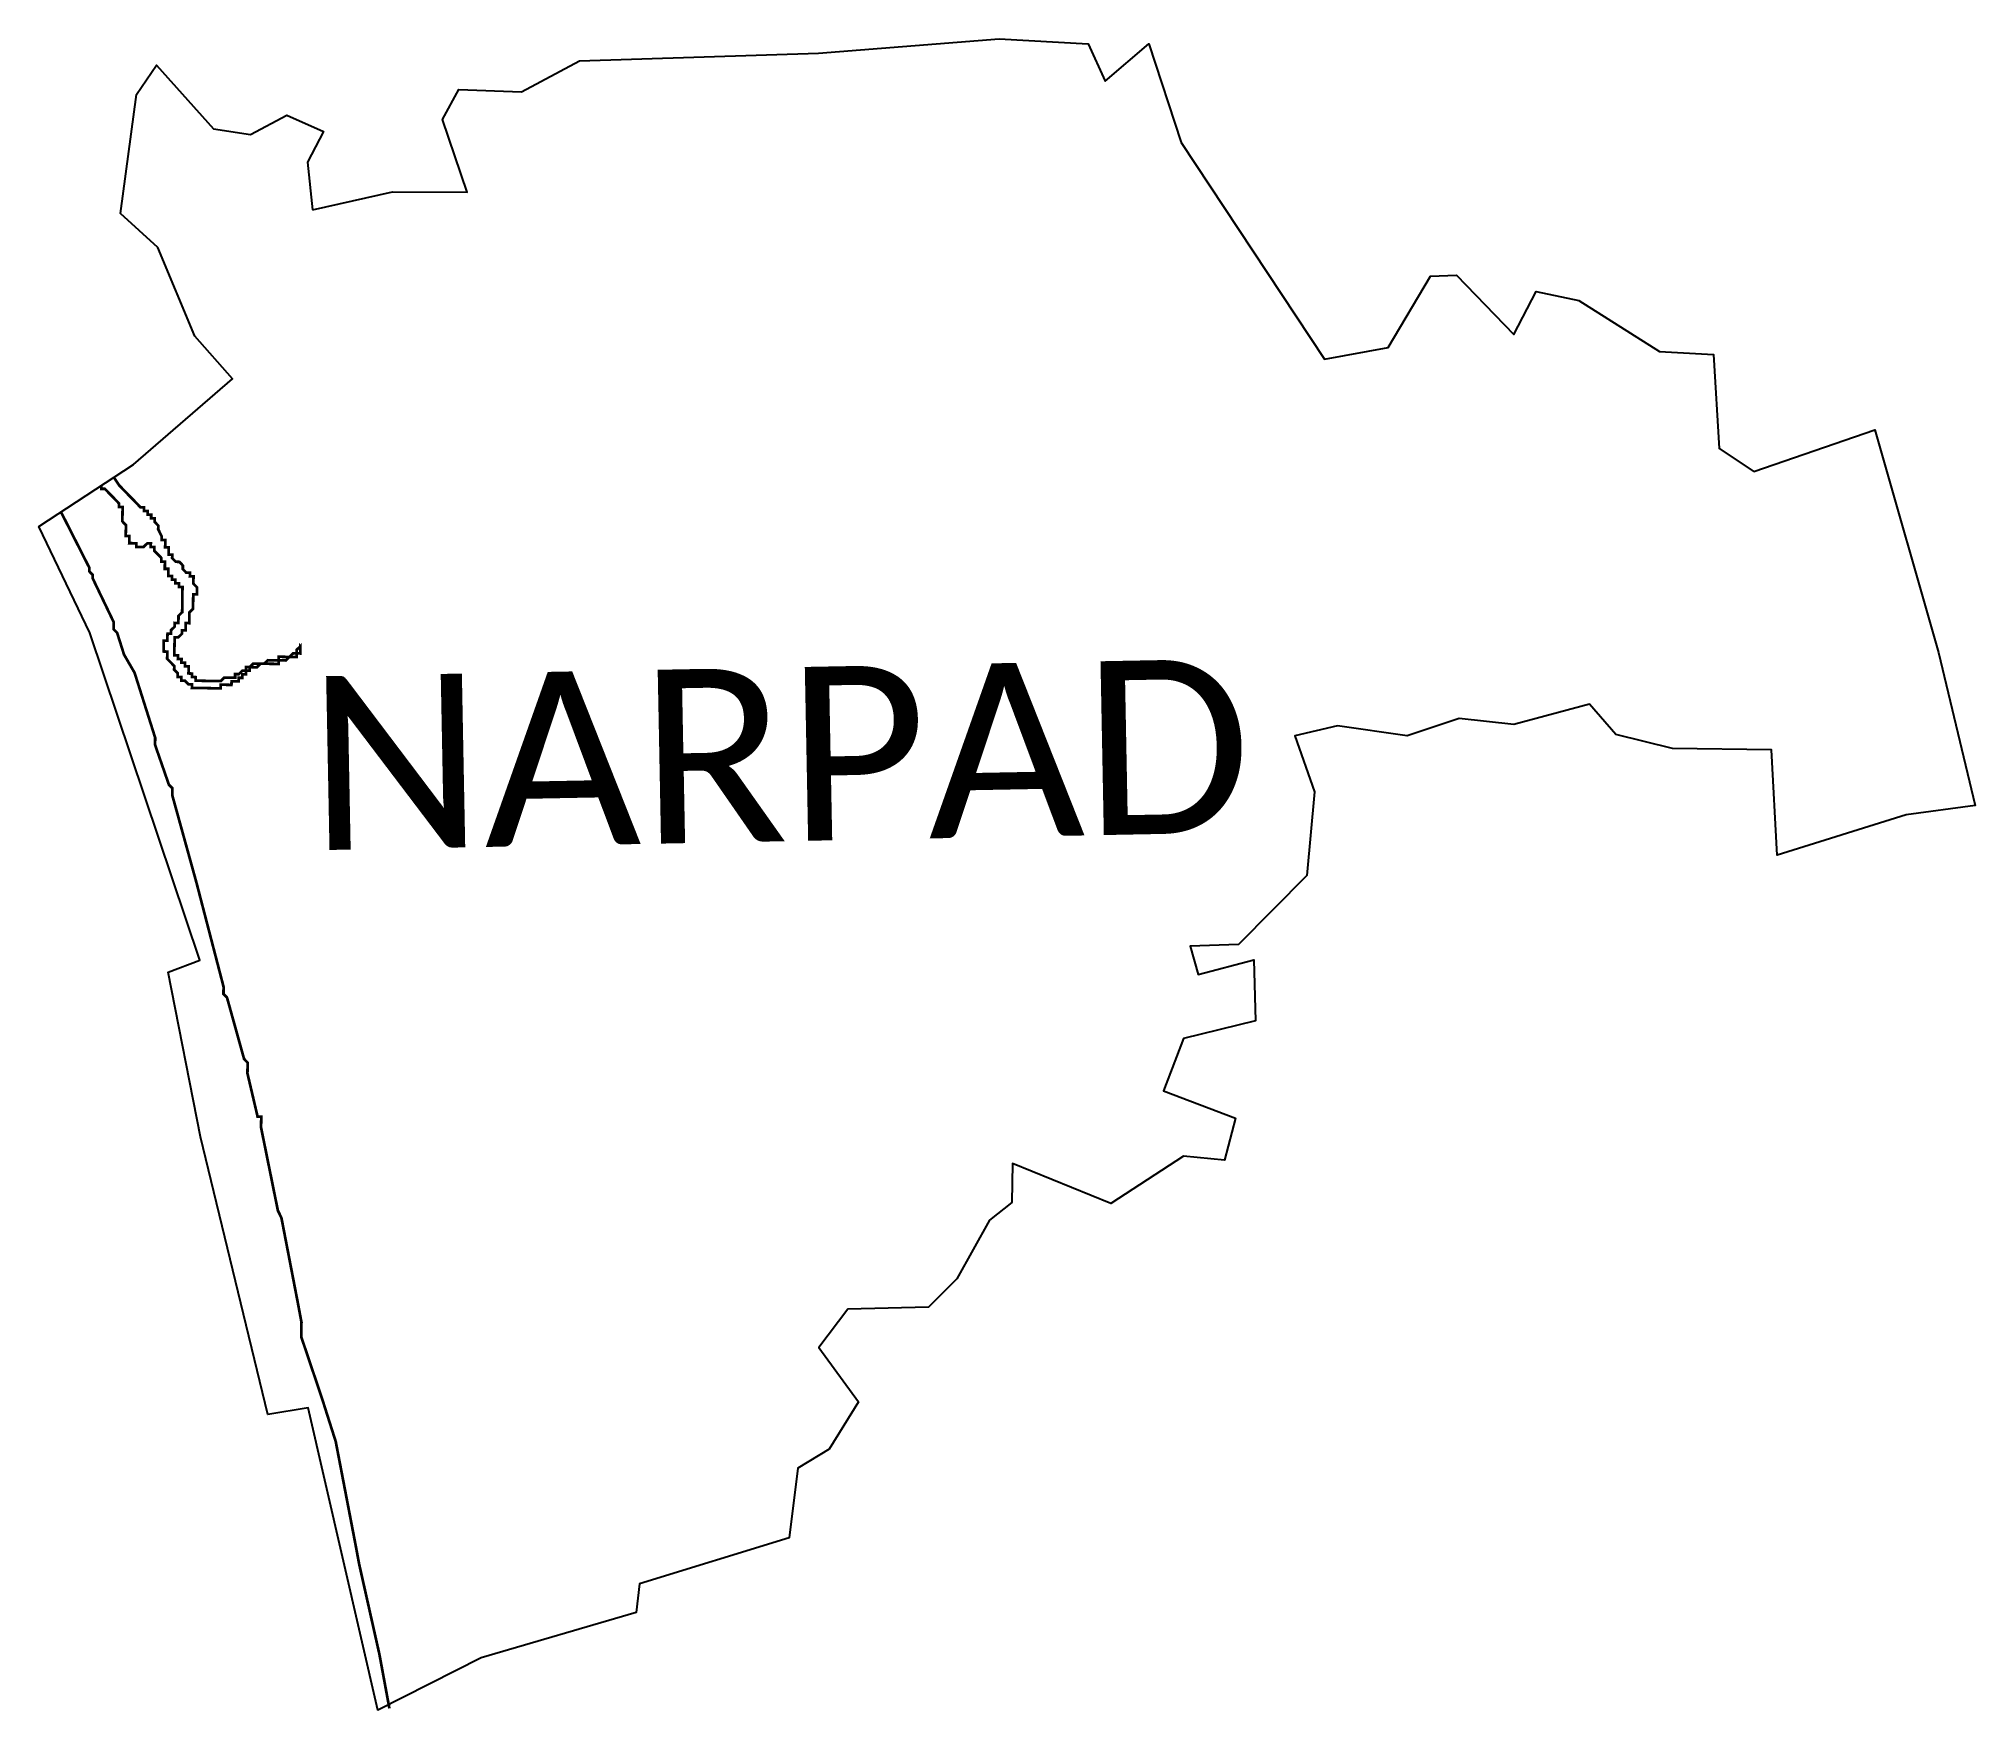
# Model space of a CAD drawing. Header units: metres. Extents: x 261101 to 263233, y 2213905 to 2215745.
import ezdxf

# ---------------------------------------------------------------- set-up
doc = ezdxf.new("R2010")
doc.units = ezdxf.units.M
for name, color, linetype in [('HIGH TIDE LINE', 6, 'Continuous'), ('village', 3, 'Continuous'), ('VILLAGE NAME', 250, 'Continuous')]:
    doc.layers.add(name, color=color, linetype=linetype)
doc.styles.get("Standard").update_dxf_attribs({"font": 'simplex.shx'})

msp = doc.modelspace()

# ---------------------------------------------------------------- linework, layer by layer
at = {"layer": 'HIGH TIDE LINE', "lineweight": 35, "const_width": 3}
for points in [[(261183.7, 2215262.3), (261189.7, 2215253.4), (261197.5, 2215245.4), (261205.3, 2215237.4), (261213.1, 2215229.3), (261217, 2215229.3), (261217, 2215225.3), (261220.9, 2215225.3), (261220.9, 2215221.3), (261224.8, 2215221.2), (261224.8, 2215217.3), (261228.7, 2215217.2), (261228.7, 2215213.3), (261232.6, 2215209.2), (261232.5, 2215205.3), (261236.4, 2215197.3), (261236.3, 2215193.4), (261240.3, 2215193.3), (261240.2, 2215185.4), (261244.1, 2215185.3), (261244, 2215177.4), (261248, 2215177.3), (261247.9, 2215173.4), (261251.8, 2215169.4), (261255.8, 2215169.3), (261259.7, 2215165.3), (261259.6, 2215161.3), (261263.5, 2215157.3), (261267.5, 2215157.3), (261267.4, 2215153.3), (261271.4, 2215153.2), (261271.3, 2215145.3), (261275.2, 2215141.3), (261275.1, 2215133.4), (261271.1, 2215133.4), (261270.9, 2215117.6), (261266.9, 2215113.7), (261266.7, 2215101.8), (261262.7, 2215101.9), (261262.6, 2215094), (261258.6, 2215094), (261258.6, 2215090.1), (261254.6, 2215086.2), (261250.6, 2215086.2), (261250.3, 2215066.4), (261254.3, 2215066.4), (261254.2, 2215062.4), (261258.2, 2215062.3), (261258.1, 2215058.4), (261262.1, 2215058.3), (261262, 2215054.4), (261266, 2215054.3), (261265.9, 2215046.4), (261269.8, 2215046.3), (261269.8, 2215042.4), (261273.7, 2215042.3), (261273.7, 2215038.4), (261301.4, 2215038), (261305.4, 2215041.9), (261317.3, 2215041.7), (261317.3, 2215045.7), (261321.3, 2215045.6), (261325.3, 2215049.5), (261329.3, 2215049.4), (261329.3, 2215053.4), (261333.3, 2215053.4), (261333.2, 2215049.4), (261329.3, 2215049.4), (261329.2, 2215045.5), (261325.3, 2215045.5), (261325.2, 2215041.6), (261321.3, 2215041.6), (261321.2, 2215037.7), (261313.3, 2215037.8), (261313.2, 2215033.8), (261301.3, 2215034), (261301.3, 2215030), (261269.6, 2215030.5), (261269.7, 2215034.5), (261265.7, 2215034.5), (261261.8, 2215038.5), (261257.9, 2215038.6), (261257.9, 2215042.6), (261254, 2215042.6), (261254, 2215046.6), (261250.1, 2215050.6), (261250.2, 2215054.5), (261246.3, 2215058.6), (261242.4, 2215062.6), (261242.5, 2215070.5), (261238.5, 2215070.6), (261238.7, 2215082.4), (261242.6, 2215082.4), (261242.8, 2215090.3), (261246.7, 2215090.2), (261246.8, 2215094.2), (261250.8, 2215098.1), (261250.8, 2215102.1), (261254.8, 2215102), (261254.9, 2215109.9), (261258.9, 2215113.8), (261259.3, 2215141.5), (261255.4, 2215141.6), (261255.4, 2215145.6), (261251.5, 2215145.6), (261251.5, 2215149.6), (261247.6, 2215149.6), (261247.6, 2215153.6), (261243.7, 2215153.6), (261243.8, 2215161.6), (261239.8, 2215161.6), (261239.9, 2215169.5), (261236, 2215169.6), (261236, 2215173.6), (261232.1, 2215177.6), (261228.2, 2215181.6), (261228.3, 2215185.5), (261224.3, 2215185.6), (261224.4, 2215189.6), (261220.4, 2215189.6), (261216.4, 2215185.7), (261208.5, 2215185.8), (261208.5, 2215189.8), (261200.6, 2215189.9), (261200.7, 2215197.8), (261196.8, 2215197.9), (261197, 2215209.8), (261193.1, 2215213.8), (261193.3, 2215229.6), (261189.3, 2215229.7), (261189.4, 2215233.6), (261181.6, 2215241.7), (261177.7, 2215245.7), (261173.8, 2215249.7), (261169.8, 2215249.7), (261169.9, 2215253.3)], [(261125.4, 2215224.4), (261156.7, 2215162.8), (261156.6, 2215158.9), (261160.5, 2215154.8), (261160.5, 2215150.9), (261183.5, 2215103), (261183.4, 2215095.1), (261187.3, 2215091.1), (261194.9, 2215067.2), (261206.5, 2215047.2), (261229.2, 2214975.6), (261229.1, 2214967.7), (261244.3, 2214923.9), (261248.2, 2214919.9), (261248.1, 2214912), (261274.5, 2214816.6), (261304.5, 2214701.3), (261304.4, 2214693.4), (261308.3, 2214689.4), (261327.1, 2214621.8), (261331, 2214617.8), (261330.8, 2214605.9), (261342, 2214558.2), (261346, 2214558.1), (261345.8, 2214546.3), (261364.3, 2214454.9), (261368.2, 2214446.9), (261386.6, 2214351.6), (261390.3, 2214331.8), (261390, 2214315.9), (261412.8, 2214248.3), (261428, 2214200.5), (261450.1, 2214085.4), (261453.8, 2214065.5), (261476.1, 2213966.2), (261487.1, 2213906.6)]]:
    msp.add_lwpolyline(points, dxfattribs=at)
for points in [[(261349.2, 2215057.1), (261345.2, 2215057.1), (261341.2, 2215053.2), (261333.3, 2215053.4), (261337.3, 2215057.3), (261349.2, 2215057.1), (261353.2, 2215061), (261365.1, 2215060.8), (261373, 2215060.7), (261377, 2215064.6), (261381, 2215068.5), (261385, 2215068.5), (261384.9, 2215064.5), (261377, 2215064.6), (261365.1, 2215064.8), (261365.1, 2215060.8), (261365, 2215056.9)], [(261389.1, 2215080.3), (261389.1, 2215076.3), (261385, 2215072.4), (261385, 2215068.5), (261388.9, 2215068.4), (261389.1, 2215076.3)]]:
    msp.add_lwpolyline(points, close=True, dxfattribs=at)
at = {"layer": 'village', "color": 3}
msp.add_polyline3d([(261402.5, 2215557, 0), (261490.5, 2215577, 0), (261572.7, 2215576.3, 0), (261545.6, 2215656.4, 0), (261563.6, 2215689.4, 0), (261632.6, 2215686.9, 0), (261696.6, 2215721, 0), (261959.6, 2215729.5, 0), (262158.6, 2215745.4, 0), (262256.6, 2215739.8, 0), (262275.3, 2215698.8, 0), (262323.4, 2215739.8, 0), (262359.1, 2215631.1, 0), (262516.7, 2215392.4, 0), (262586.9, 2215405.3, 0), (262633.6, 2215483.9, 0), (262662.2, 2215485.1, 0), (262725.2, 2215419.8, 0), (262750, 2215467.1, 0), (262796.7, 2215457.3, 0), (262885.8, 2215401.1, 0), (262945.1, 2215397.7, 0), (262951.3, 2215294.2, 0), (262989.7, 2215269, 0), (263122.7, 2215314.7, 0), (263192.7, 2215069.3, 0), (263233.4, 2214901, 0), (263157.1, 2214890.8, 0), (263015.3, 2214846.3, 0), (263009.1, 2214962.2, 0), (262900.1, 2214963.9, 0), (262837.4, 2214979.3, 0), (262808.4, 2215012.4, 0), (262725.2, 2214990, 0), (262664.9, 2214996.9, 0), (262607.8, 2214977.7, 0), (262531, 2214988.6, 0), (262484.2, 2214977.6, 0), (262505.8, 2214916.2, 0), (262497.4, 2214823.9, 0), (262421.9, 2214747.8, 0), (262369, 2214745.9, 0), (262377.8, 2214714.8, 0), (262439.1, 2214731.1, 0), (262440.7, 2214663.8, 0), (262361.7, 2214644.4, 0), (262339.6, 2214586.9, 0), (262418.6, 2214556.8, 0), (262406.5, 2214510.2, 0), (262361.7, 2214514.7, 0), (262281.6, 2214462.7, 0), (262173.4, 2214506.7, 0), (262172.5, 2214463.8, 0), (262147.8, 2214444.2, 0), (262112.1, 2214379.8, 0), (262080.8, 2214348.5, 0), (261992, 2214346.3, 0), (261959.8, 2214303.9, 0), (262003.8, 2214244.4, 0), (261971.5, 2214192, 0), (261937, 2214171.3, 0), (261927.3, 2214094.5, 0), (261762.6, 2214043.8, 0), (261758.7, 2214012.3, 0), (261588.3, 2213962.2, 0), (261474.4, 2213904.5, 0), (261397.5, 2214237.7, 0), (261353.3, 2214230.3, 0), (261279, 2214536.2, 0), (261243.6, 2214717.6, 0), (261278.5, 2214730.6, 0), (261157.2, 2215091.2, 0), (261101, 2215208.4, 0), (261205.5, 2215276.5, 0), (261314.5, 2215370.8, 0), (261272.8, 2215417.7, 0), (261232.3, 2215515.5, 0), (261191.1, 2215552.9, 0), (261208.5, 2215684, 0), (261230.7, 2215716.4, 0), (261293.4, 2215646.3, 0), (261334.1, 2215640, 0), (261374.2, 2215661.3, 0), (261414.5, 2215643.3, 0), (261397.1, 2215609.6, 0)], close=True, dxfattribs=at)

# ---------------------------------------------------------------- texts
at = {"layer": 'VILLAGE NAME', "insert": (261395.9, 2215043), "char_height": 191.456, "attachment_point": 1, "rotation": 1.1028}
msp.add_mtext_dynamic_manual_height_columns('{\\fCalibri|b0|i0|c0|p34;NARPAD}', width=161.46, gutter_width=957.3, heights=[0], dxfattribs=at)

doc.saveas('drawing.dxf')
